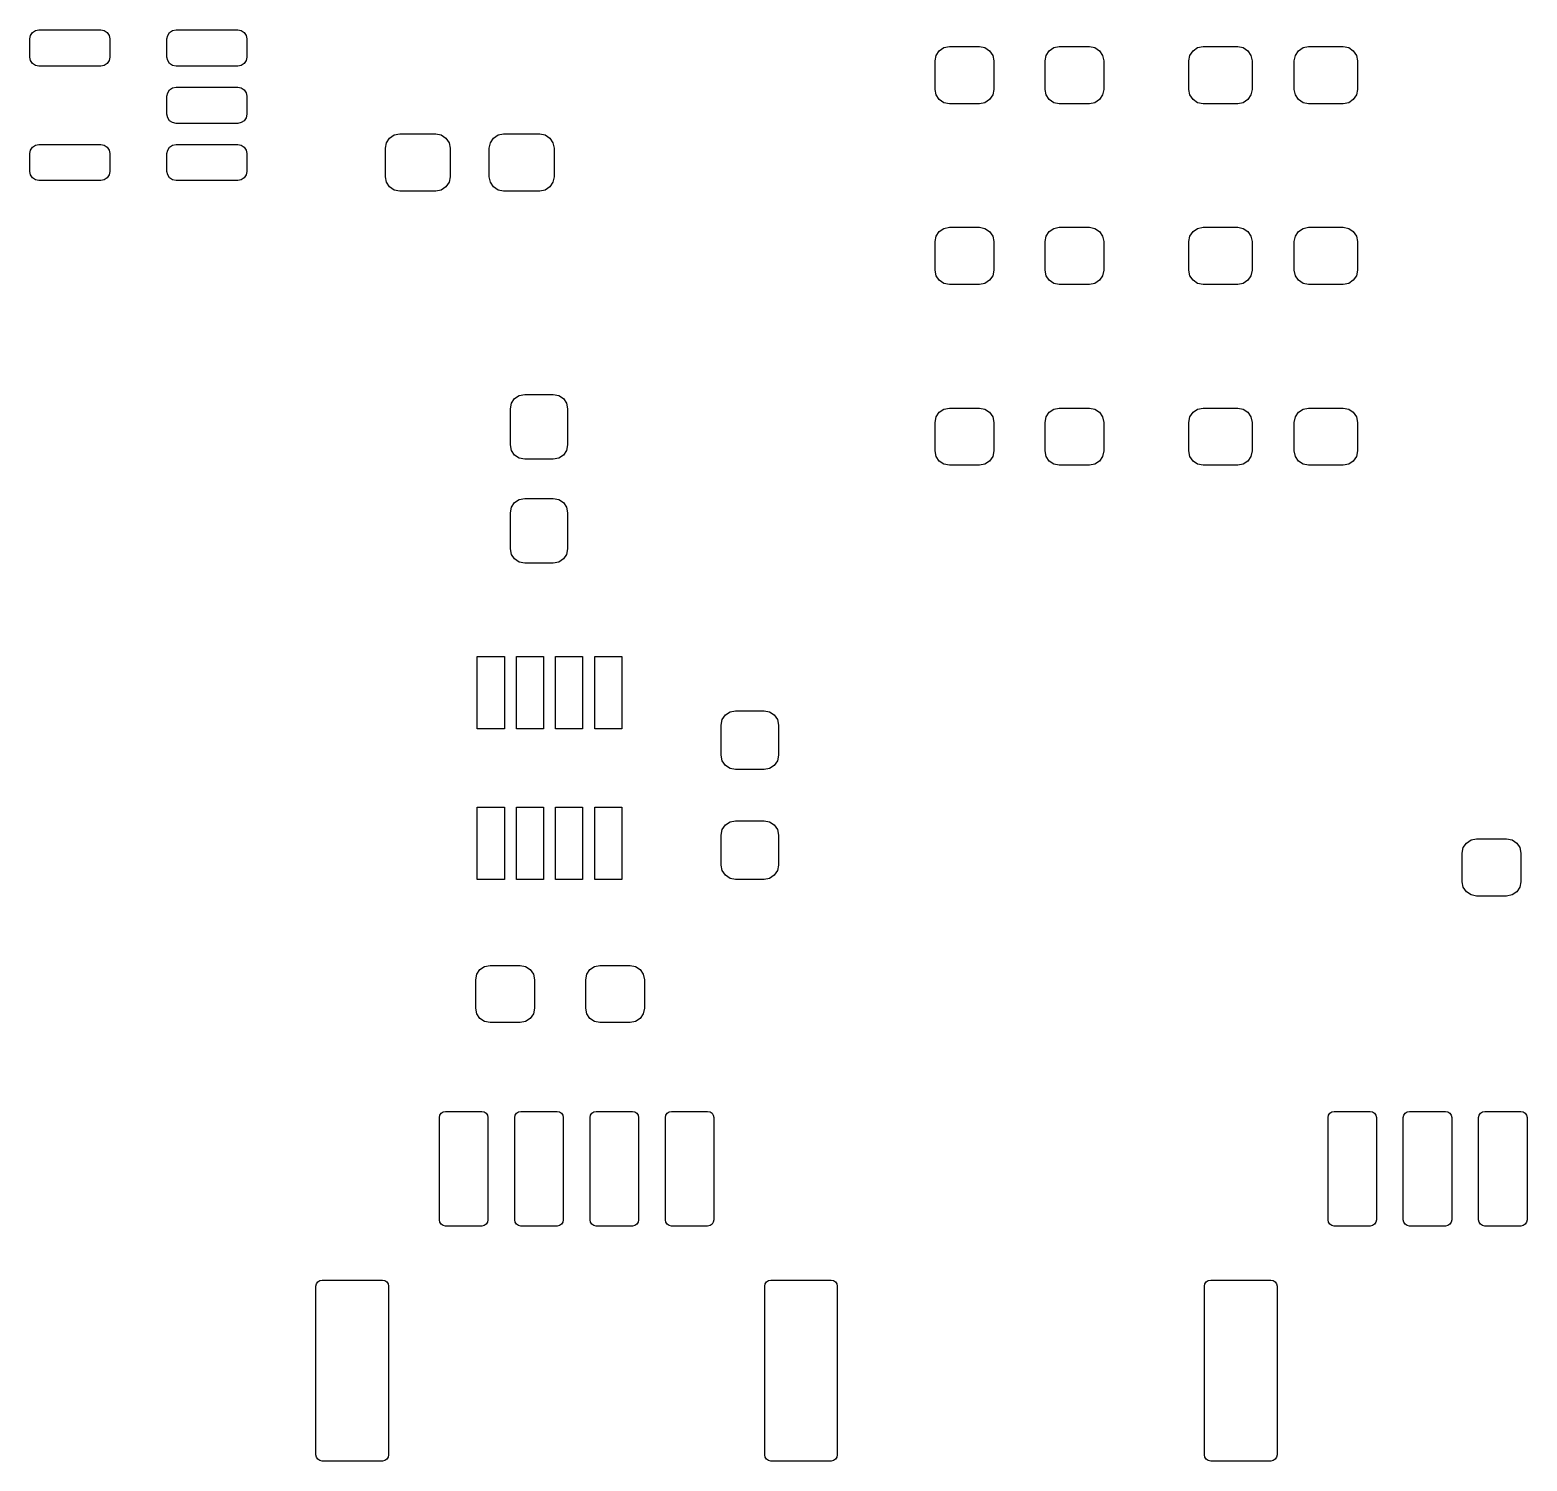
# Model space of a CAD drawing. Extents: x 49.2 to 138.1, y -140.8 to -53.
# Drawn here: x 77.7 to 102.55, y -140.75 to -117 of the extents above; entities that cross this region are included whole.
import ezdxf

# ---------------------------------------------------------------- set-up
doc = ezdxf.new("R2010")
doc.units = 0
doc.layers.add('BLACK', color=7, linetype='CONTINUOUS')

msp = doc.modelspace()

# ---------------------------------------------------------------- linework, layer by layer
at = {"layer": 'BLACK', "linetype": 'CONTINUOUS'}
for p, q in [((77.711418, -117.092597), (77.743934, -117.043934)), ((77.743934, -117.043934), (77.792597, -117.011418)), ((77.792597, -117.011418), (77.85, -117)), ((77.85, -117), (78.875, -117)), ((78.875, -117), (78.932403, -117.011418)), ((78.932403, -117.011418), (78.981066, -117.043934)), ((78.981066, -117.043934), (79.013582, -117.092597)), ((79.986418, -117.092597), (80.018934, -117.043934)), ((80.018934, -117.043934), (80.067597, -117.011418)), ((80.067597, -117.011418), (80.125, -117)), ((80.125, -117), (81.15, -117)), ((81.15, -117), (81.207403, -117.011418)), ((81.207403, -117.011418), (81.256066, -117.043934)), ((81.256066, -117.043934), (81.288582, -117.092597)), ((77.7, -117.15), (77.711418, -117.092597)), ((77.7, -117.45), (77.7, -117.15)), ((79.013582, -117.092597), (79.025, -117.15)), ((79.025, -117.15), (79.025, -117.45)), ((79.975, -117.15), (79.986418, -117.092597)), ((79.975, -117.45), (79.975, -117.15)), ((81.288582, -117.092597), (81.3, -117.15)), ((81.3, -117.15), (81.3, -117.45)), ((92.794562, -117.344562), (92.871613, -117.293079)), ((92.871613, -117.293079), (92.9625, -117.275)), ((92.9625, -117.275), (93.4625, -117.275)), ((93.4625, -117.275), (93.553387, -117.293079)), ((93.553387, -117.293079), (93.630438, -117.344562)), ((94.619562, -117.344562), (94.696613, -117.293079)), ((94.696613, -117.293079), (94.7875, -117.275)), ((94.7875, -117.275), (95.2875, -117.275)), ((95.2875, -117.275), (95.378387, -117.293079)), ((95.378387, -117.293079), (95.455438, -117.344562)), ((97.007062, -117.344562), (97.084113, -117.293079)), ((97.084113, -117.293079), (97.175, -117.275)), ((97.175, -117.275), (97.75, -117.275)), ((97.75, -117.275), (97.840887, -117.293079)), ((97.840887, -117.293079), (97.917938, -117.344562)), ((98.757062, -117.344562), (98.834113, -117.293079)), ((98.834113, -117.293079), (98.925, -117.275)), ((98.925, -117.275), (99.5, -117.275)), ((99.5, -117.275), (99.590887, -117.293079)), ((99.590887, -117.293079), (99.667938, -117.344562)), ((77.711418, -117.507403), (77.7, -117.45)), ((77.743934, -117.556066), (77.711418, -117.507403)), ((79.013582, -117.507403), (78.981066, -117.556066)), ((79.025, -117.45), (79.013582, -117.507403)), ((79.986418, -117.507403), (79.975, -117.45)), ((80.018934, -117.556066), (79.986418, -117.507403)), ((81.288582, -117.507403), (81.256066, -117.556066)), ((81.3, -117.45), (81.288582, -117.507403)), ((92.725, -117.5125), (92.743079, -117.421613)), ((92.725, -117.9875), (92.725, -117.5125)), ((92.743079, -117.421613), (92.794562, -117.344562)), ((93.630438, -117.344562), (93.681921, -117.421613)), ((93.681921, -117.421613), (93.7, -117.5125)), ((93.7, -117.5125), (93.7, -117.9875)), ((94.55, -117.5125), (94.568079, -117.421613)), ((94.55, -117.9875), (94.55, -117.5125)), ((94.568079, -117.421613), (94.619562, -117.344562)), ((95.455438, -117.344562), (95.506921, -117.421613)), ((95.506921, -117.421613), (95.525, -117.5125)), ((95.525, -117.5125), (95.525, -117.9875)), ((96.9375, -117.5125), (96.955579, -117.421613)), ((96.9375, -117.9875), (96.9375, -117.5125)), ((96.955579, -117.421613), (97.007062, -117.344562)), ((97.917938, -117.344562), (97.969421, -117.421613)), ((97.969421, -117.421613), (97.9875, -117.5125)), ((97.9875, -117.5125), (97.9875, -117.9875)), ((98.6875, -117.5125), (98.705579, -117.421613)), ((98.6875, -117.9875), (98.6875, -117.5125)), ((98.705579, -117.421613), (98.757062, -117.344562)), ((99.667938, -117.344562), (99.719421, -117.421613)), ((99.719421, -117.421613), (99.7375, -117.5125)), ((99.7375, -117.5125), (99.7375, -117.9875)), ((77.792597, -117.588582), (77.743934, -117.556066)), ((77.85, -117.6), (77.792597, -117.588582)), ((78.875, -117.6), (77.85, -117.6)), ((78.932403, -117.588582), (78.875, -117.6)), ((78.981066, -117.556066), (78.932403, -117.588582)), ((80.067597, -117.588582), (80.018934, -117.556066)), ((80.125, -117.6), (80.067597, -117.588582)), ((81.15, -117.6), (80.125, -117.6)), ((81.207403, -117.588582), (81.15, -117.6)), ((81.256066, -117.556066), (81.207403, -117.588582)), ((79.975, -118.1), (79.986418, -118.042597)), ((79.986418, -118.042597), (80.018934, -117.993934)), ((80.018934, -117.993934), (80.067597, -117.961418)), ((80.067597, -117.961418), (80.125, -117.95)), ((80.125, -117.95), (81.15, -117.95)), ((81.15, -117.95), (81.207403, -117.961418)), ((81.207403, -117.961418), (81.256066, -117.993934)), ((81.256066, -117.993934), (81.288582, -118.042597)), ((81.288582, -118.042597), (81.3, -118.1)), ((92.743079, -118.078387), (92.725, -117.9875)), ((93.7, -117.9875), (93.681921, -118.078387)), ((94.568079, -118.078387), (94.55, -117.9875)), ((95.525, -117.9875), (95.506921, -118.078387)), ((96.955579, -118.078387), (96.9375, -117.9875)), ((97.9875, -117.9875), (97.969421, -118.078387)), ((98.705579, -118.078387), (98.6875, -117.9875)), ((99.7375, -117.9875), (99.719421, -118.078387)), ((79.975, -118.4), (79.975, -118.1)), ((81.3, -118.1), (81.3, -118.4)), ((92.794562, -118.155438), (92.743079, -118.078387)), ((92.871613, -118.206921), (92.794562, -118.155438)), ((92.9625, -118.225), (92.871613, -118.206921)), ((93.4625, -118.225), (92.9625, -118.225)), ((93.553387, -118.206921), (93.4625, -118.225)), ((93.630438, -118.155438), (93.553387, -118.206921)), ((93.681921, -118.078387), (93.630438, -118.155438)), ((94.619562, -118.155438), (94.568079, -118.078387)), ((94.696613, -118.206921), (94.619562, -118.155438)), ((94.7875, -118.225), (94.696613, -118.206921)), ((95.2875, -118.225), (94.7875, -118.225)), ((95.378387, -118.206921), (95.2875, -118.225)), ((95.455438, -118.155438), (95.378387, -118.206921)), ((95.506921, -118.078387), (95.455438, -118.155438)), ((97.007062, -118.155438), (96.955579, -118.078387)), ((97.084113, -118.206921), (97.007062, -118.155438)), ((97.175, -118.225), (97.084113, -118.206921)), ((97.75, -118.225), (97.175, -118.225)), ((97.840887, -118.206921), (97.75, -118.225)), ((97.917938, -118.155438), (97.840887, -118.206921)), ((97.969421, -118.078387), (97.917938, -118.155438)), ((98.757062, -118.155438), (98.705579, -118.078387)), ((98.834113, -118.206921), (98.757062, -118.155438)), ((98.925, -118.225), (98.834113, -118.206921)), ((99.5, -118.225), (98.925, -118.225)), ((99.590887, -118.206921), (99.5, -118.225)), ((99.667938, -118.155438), (99.590887, -118.206921)), ((99.719421, -118.078387), (99.667938, -118.155438)), ((79.986418, -118.457403), (79.975, -118.4)), ((80.018934, -118.506066), (79.986418, -118.457403)), ((80.067597, -118.538582), (80.018934, -118.506066)), ((80.125, -118.55), (80.067597, -118.538582)), ((81.207403, -118.538582), (81.15, -118.55)), ((81.256066, -118.506066), (81.207403, -118.538582)), ((81.288582, -118.457403), (81.256066, -118.506066)), ((81.3, -118.4), (81.288582, -118.457403)), ((81.15, -118.55), (80.125, -118.55)), ((83.669562, -118.794562), (83.746613, -118.743079)), ((83.746613, -118.743079), (83.8375, -118.725)), ((83.8375, -118.725), (84.4375, -118.725)), ((84.4375, -118.725), (84.528387, -118.743079)), ((84.528387, -118.743079), (84.605438, -118.794562)), ((85.394562, -118.794562), (85.471613, -118.743079)), ((85.471613, -118.743079), (85.5625, -118.725)), ((85.5625, -118.725), (86.1625, -118.725)), ((86.1625, -118.725), (86.253387, -118.743079)), ((86.253387, -118.743079), (86.330438, -118.794562)), ((77.7, -119.05), (77.711418, -118.992597)), ((77.711418, -118.992597), (77.743934, -118.943934)), ((77.743934, -118.943934), (77.792597, -118.911418)), ((77.792597, -118.911418), (77.85, -118.9)), ((77.85, -118.9), (78.875, -118.9)), ((78.875, -118.9), (78.932403, -118.911418)), ((78.932403, -118.911418), (78.981066, -118.943934)), ((78.981066, -118.943934), (79.013582, -118.992597)), ((79.013582, -118.992597), (79.025, -119.05)), ((79.975, -119.05), (79.986418, -118.992597)), ((79.986418, -118.992597), (80.018934, -118.943934)), ((80.018934, -118.943934), (80.067597, -118.911418)), ((80.067597, -118.911418), (80.125, -118.9)), ((80.125, -118.9), (81.15, -118.9)), ((81.15, -118.9), (81.207403, -118.911418)), ((81.207403, -118.911418), (81.256066, -118.943934)), ((81.256066, -118.943934), (81.288582, -118.992597)), ((81.288582, -118.992597), (81.3, -119.05)), ((83.6, -118.9625), (83.618079, -118.871613)), ((83.6, -119.4375), (83.6, -118.9625)), ((83.618079, -118.871613), (83.669562, -118.794562)), ((84.605438, -118.794562), (84.656921, -118.871613)), ((84.656921, -118.871613), (84.675, -118.9625)), ((84.675, -118.9625), (84.675, -119.4375)), ((85.325, -118.9625), (85.343079, -118.871613)), ((85.325, -119.4375), (85.325, -118.9625)), ((85.343079, -118.871613), (85.394562, -118.794562)), ((86.330438, -118.794562), (86.381921, -118.871613)), ((86.381921, -118.871613), (86.4, -118.9625)), ((86.4, -118.9625), (86.4, -119.4375)), ((77.7, -119.35), (77.7, -119.05)), ((79.025, -119.05), (79.025, -119.35)), ((79.975, -119.35), (79.975, -119.05)), ((81.3, -119.05), (81.3, -119.35)), ((77.711418, -119.407403), (77.7, -119.35)), ((77.743934, -119.456066), (77.711418, -119.407403)), ((77.792597, -119.488582), (77.743934, -119.456066)), ((77.85, -119.5), (77.792597, -119.488582)), ((78.875, -119.5), (77.85, -119.5)), ((78.932403, -119.488582), (78.875, -119.5)), ((78.981066, -119.456066), (78.932403, -119.488582)), ((79.013582, -119.407403), (78.981066, -119.456066)), ((79.025, -119.35), (79.013582, -119.407403)), ((79.986418, -119.407403), (79.975, -119.35)), ((80.018934, -119.456066), (79.986418, -119.407403)), ((80.067597, -119.488582), (80.018934, -119.456066)), ((80.125, -119.5), (80.067597, -119.488582)), ((81.15, -119.5), (80.125, -119.5)), ((81.207403, -119.488582), (81.15, -119.5)), ((81.256066, -119.456066), (81.207403, -119.488582)), ((81.288582, -119.407403), (81.256066, -119.456066)), ((81.3, -119.35), (81.288582, -119.407403)), ((83.618079, -119.528387), (83.6, -119.4375)), ((83.669562, -119.605438), (83.618079, -119.528387)), ((84.656921, -119.528387), (84.605438, -119.605438)), ((84.675, -119.4375), (84.656921, -119.528387)), ((85.343079, -119.528387), (85.325, -119.4375)), ((85.394562, -119.605438), (85.343079, -119.528387)), ((86.381921, -119.528387), (86.330438, -119.605438)), ((86.4, -119.4375), (86.381921, -119.528387)), ((83.746613, -119.656921), (83.669562, -119.605438)), ((83.8375, -119.675), (83.746613, -119.656921)), ((84.4375, -119.675), (83.8375, -119.675)), ((84.528387, -119.656921), (84.4375, -119.675)), ((84.605438, -119.605438), (84.528387, -119.656921)), ((85.471613, -119.656921), (85.394562, -119.605438)), ((85.5625, -119.675), (85.471613, -119.656921)), ((86.1625, -119.675), (85.5625, -119.675)), ((86.253387, -119.656921), (86.1625, -119.675)), ((86.330438, -119.605438), (86.253387, -119.656921)), ((92.871613, -120.293079), (92.9625, -120.275)), ((92.9625, -120.275), (93.4625, -120.275)), ((93.4625, -120.275), (93.553387, -120.293079)), ((94.696613, -120.293079), (94.7875, -120.275)), ((94.7875, -120.275), (95.2875, -120.275)), ((95.2875, -120.275), (95.378387, -120.293079)), ((97.084113, -120.293079), (97.175, -120.275)), ((97.175, -120.275), (97.75, -120.275)), ((97.75, -120.275), (97.840887, -120.293079)), ((98.834113, -120.293079), (98.925, -120.275)), ((98.925, -120.275), (99.5, -120.275)), ((99.5, -120.275), (99.590887, -120.293079)), ((92.725, -120.5125), (92.743079, -120.421613)), ((92.725, -120.9875), (92.725, -120.5125)), ((92.743079, -120.421613), (92.794562, -120.344562)), ((92.794562, -120.344562), (92.871613, -120.293079)), ((93.553387, -120.293079), (93.630438, -120.344562)), ((93.630438, -120.344562), (93.681921, -120.421613)), ((93.681921, -120.421613), (93.7, -120.5125)), ((93.7, -120.5125), (93.7, -120.9875)), ((94.55, -120.5125), (94.568079, -120.421613)), ((94.55, -120.9875), (94.55, -120.5125)), ((94.568079, -120.421613), (94.619562, -120.344562)), ((94.619562, -120.344562), (94.696613, -120.293079)), ((95.378387, -120.293079), (95.455438, -120.344562)), ((95.455438, -120.344562), (95.506921, -120.421613)), ((95.506921, -120.421613), (95.525, -120.5125)), ((95.525, -120.5125), (95.525, -120.9875)), ((96.9375, -120.5125), (96.955579, -120.421613)), ((96.9375, -120.9875), (96.9375, -120.5125)), ((96.955579, -120.421613), (97.007062, -120.344562)), ((97.007062, -120.344562), (97.084113, -120.293079)), ((97.840887, -120.293079), (97.917938, -120.344562)), ((97.917938, -120.344562), (97.969421, -120.421613)), ((97.969421, -120.421613), (97.9875, -120.5125)), ((97.9875, -120.5125), (97.9875, -120.9875)), ((98.6875, -120.5125), (98.705579, -120.421613)), ((98.6875, -120.9875), (98.6875, -120.5125)), ((98.705579, -120.421613), (98.757062, -120.344562)), ((98.757062, -120.344562), (98.834113, -120.293079)), ((99.590887, -120.293079), (99.667938, -120.344562)), ((99.667938, -120.344562), (99.719421, -120.421613)), ((99.719421, -120.421613), (99.7375, -120.5125)), ((99.7375, -120.5125), (99.7375, -120.9875)), ((92.743079, -121.078387), (92.725, -120.9875)), ((93.7, -120.9875), (93.681921, -121.078387)), ((94.568079, -121.078387), (94.55, -120.9875)), ((95.525, -120.9875), (95.506921, -121.078387)), ((96.955579, -121.078387), (96.9375, -120.9875)), ((97.9875, -120.9875), (97.969421, -121.078387)), ((98.705579, -121.078387), (98.6875, -120.9875)), ((99.7375, -120.9875), (99.719421, -121.078387)), ((92.794562, -121.155438), (92.743079, -121.078387)), ((92.871613, -121.206921), (92.794562, -121.155438)), ((92.9625, -121.225), (92.871613, -121.206921)), ((93.4625, -121.225), (92.9625, -121.225)), ((93.553387, -121.206921), (93.4625, -121.225)), ((93.630438, -121.155438), (93.553387, -121.206921)), ((93.681921, -121.078387), (93.630438, -121.155438)), ((94.619562, -121.155438), (94.568079, -121.078387)), ((94.696613, -121.206921), (94.619562, -121.155438)), ((94.7875, -121.225), (94.696613, -121.206921)), ((95.2875, -121.225), (94.7875, -121.225)), ((95.378387, -121.206921), (95.2875, -121.225)), ((95.455438, -121.155438), (95.378387, -121.206921)), ((95.506921, -121.078387), (95.455438, -121.155438)), ((97.007062, -121.155438), (96.955579, -121.078387)), ((97.084113, -121.206921), (97.007062, -121.155438)), ((97.175, -121.225), (97.084113, -121.206921)), ((97.75, -121.225), (97.175, -121.225)), ((97.840887, -121.206921), (97.75, -121.225)), ((97.917938, -121.155438), (97.840887, -121.206921)), ((97.969421, -121.078387), (97.917938, -121.155438)), ((98.757062, -121.155438), (98.705579, -121.078387)), ((98.834113, -121.206921), (98.757062, -121.155438)), ((98.925, -121.225), (98.834113, -121.206921)), ((99.5, -121.225), (98.925, -121.225)), ((99.590887, -121.206921), (99.5, -121.225)), ((99.667938, -121.155438), (99.590887, -121.206921)), ((99.719421, -121.078387), (99.667938, -121.155438)), ((85.675, -123.2875), (85.693079, -123.196613)), ((85.693079, -123.196613), (85.744562, -123.119562)), ((85.744562, -123.119562), (85.821613, -123.068079)), ((85.821613, -123.068079), (85.9125, -123.05)), ((85.9125, -123.05), (86.3875, -123.05)), ((86.3875, -123.05), (86.478387, -123.068079)), ((86.478387, -123.068079), (86.555438, -123.119562)), ((86.555438, -123.119562), (86.606921, -123.196613)), ((86.606921, -123.196613), (86.625, -123.2875)), ((85.675, -123.8875), (85.675, -123.2875)), ((86.625, -123.2875), (86.625, -123.8875)), ((92.725, -123.5125), (92.743079, -123.421613)), ((92.725, -123.9875), (92.725, -123.5125)), ((92.743079, -123.421613), (92.794562, -123.344562)), ((92.794562, -123.344562), (92.871613, -123.293079)), ((92.871613, -123.293079), (92.9625, -123.275)), ((92.9625, -123.275), (93.4625, -123.275)), ((93.4625, -123.275), (93.553387, -123.293079)), ((93.553387, -123.293079), (93.630438, -123.344562)), ((93.630438, -123.344562), (93.681921, -123.421613)), ((93.681921, -123.421613), (93.7, -123.5125)), ((93.7, -123.5125), (93.7, -123.9875)), ((94.55, -123.5125), (94.568079, -123.421613)), ((94.55, -123.9875), (94.55, -123.5125)), ((94.568079, -123.421613), (94.619562, -123.344562)), ((94.619562, -123.344562), (94.696613, -123.293079)), ((94.696613, -123.293079), (94.7875, -123.275)), ((94.7875, -123.275), (95.2875, -123.275)), ((95.2875, -123.275), (95.378387, -123.293079)), ((95.378387, -123.293079), (95.455438, -123.344562)), ((95.455438, -123.344562), (95.506921, -123.421613)), ((95.506921, -123.421613), (95.525, -123.5125)), ((95.525, -123.5125), (95.525, -123.9875)), ((96.9375, -123.5125), (96.955579, -123.421613)), ((96.9375, -123.9875), (96.9375, -123.5125)), ((96.955579, -123.421613), (97.007062, -123.344562)), ((97.007062, -123.344562), (97.084113, -123.293079)), ((97.084113, -123.293079), (97.175, -123.275)), ((97.175, -123.275), (97.75, -123.275)), ((97.75, -123.275), (97.840887, -123.293079)), ((97.840887, -123.293079), (97.917938, -123.344562)), ((97.917938, -123.344562), (97.969421, -123.421613)), ((97.969421, -123.421613), (97.9875, -123.5125)), ((97.9875, -123.5125), (97.9875, -123.9875)), ((98.6875, -123.5125), (98.705579, -123.421613)), ((98.6875, -123.9875), (98.6875, -123.5125)), ((98.705579, -123.421613), (98.757062, -123.344562)), ((98.757062, -123.344562), (98.834113, -123.293079)), ((98.834113, -123.293079), (98.925, -123.275)), ((98.925, -123.275), (99.5, -123.275)), ((99.5, -123.275), (99.590887, -123.293079)), ((99.590887, -123.293079), (99.667938, -123.344562)), ((99.667938, -123.344562), (99.719421, -123.421613)), ((99.719421, -123.421613), (99.7375, -123.5125)), ((99.7375, -123.5125), (99.7375, -123.9875)), ((85.693079, -123.978387), (85.675, -123.8875)), ((85.744562, -124.055438), (85.693079, -123.978387)), ((86.606921, -123.978387), (86.555438, -124.055438)), ((86.625, -123.8875), (86.606921, -123.978387)), ((92.743079, -124.078387), (92.725, -123.9875)), ((93.7, -123.9875), (93.681921, -124.078387)), ((94.568079, -124.078387), (94.55, -123.9875)), ((95.525, -123.9875), (95.506921, -124.078387)), ((96.955579, -124.078387), (96.9375, -123.9875)), ((97.9875, -123.9875), (97.969421, -124.078387)), ((98.705579, -124.078387), (98.6875, -123.9875)), ((99.7375, -123.9875), (99.719421, -124.078387)), ((85.821613, -124.106921), (85.744562, -124.055438)), ((85.9125, -124.125), (85.821613, -124.106921)), ((86.3875, -124.125), (85.9125, -124.125)), ((86.478387, -124.106921), (86.3875, -124.125)), ((86.555438, -124.055438), (86.478387, -124.106921)), ((92.794562, -124.155438), (92.743079, -124.078387)), ((92.871613, -124.206921), (92.794562, -124.155438)), ((92.9625, -124.225), (92.871613, -124.206921)), ((93.4625, -124.225), (92.9625, -124.225)), ((93.553387, -124.206921), (93.4625, -124.225)), ((93.630438, -124.155438), (93.553387, -124.206921)), ((93.681921, -124.078387), (93.630438, -124.155438)), ((94.619562, -124.155438), (94.568079, -124.078387)), ((94.696613, -124.206921), (94.619562, -124.155438)), ((94.7875, -124.225), (94.696613, -124.206921)), ((95.2875, -124.225), (94.7875, -124.225)), ((95.378387, -124.206921), (95.2875, -124.225)), ((95.455438, -124.155438), (95.378387, -124.206921)), ((95.506921, -124.078387), (95.455438, -124.155438)), ((97.007062, -124.155438), (96.955579, -124.078387)), ((97.084113, -124.206921), (97.007062, -124.155438)), ((97.175, -124.225), (97.084113, -124.206921)), ((97.75, -124.225), (97.175, -124.225)), ((97.840887, -124.206921), (97.75, -124.225)), ((97.917938, -124.155438), (97.840887, -124.206921)), ((97.969421, -124.078387), (97.917938, -124.155438)), ((98.757062, -124.155438), (98.705579, -124.078387)), ((98.834113, -124.206921), (98.757062, -124.155438)), ((98.925, -124.225), (98.834113, -124.206921)), ((99.5, -124.225), (98.925, -124.225)), ((99.590887, -124.206921), (99.5, -124.225)), ((99.667938, -124.155438), (99.590887, -124.206921)), ((99.719421, -124.078387), (99.667938, -124.155438)), ((85.675, -125.0125), (85.693079, -124.921613)), ((85.693079, -124.921613), (85.744562, -124.844562)), ((85.744562, -124.844562), (85.821613, -124.793079)), ((85.821613, -124.793079), (85.9125, -124.775)), ((85.9125, -124.775), (86.3875, -124.775)), ((86.3875, -124.775), (86.478387, -124.793079)), ((86.478387, -124.793079), (86.555438, -124.844562)), ((86.555438, -124.844562), (86.606921, -124.921613)), ((86.606921, -124.921613), (86.625, -125.0125)), ((85.675, -125.6125), (85.675, -125.0125)), ((86.625, -125.0125), (86.625, -125.6125)), ((85.693079, -125.703387), (85.675, -125.6125)), ((85.744562, -125.780438), (85.693079, -125.703387)), ((86.606921, -125.703387), (86.555438, -125.780438)), ((86.625, -125.6125), (86.606921, -125.703387)), ((85.821613, -125.831921), (85.744562, -125.780438)), ((85.9125, -125.85), (85.821613, -125.831921)), ((86.3875, -125.85), (85.9125, -125.85)), ((86.478387, -125.831921), (86.3875, -125.85)), ((86.555438, -125.780438), (86.478387, -125.831921)), ((85.125, -128.6), (85.125, -127.4)), ((85.125, -127.4), (85.575, -127.4)), ((85.575, -127.4), (85.575, -128.6)), ((85.775, -128.6), (85.775, -127.4)), ((85.775, -127.4), (86.225, -127.4)), ((86.225, -127.4), (86.225, -128.6)), ((86.425, -128.6), (86.425, -127.4)), ((86.425, -127.4), (86.875, -127.4)), ((86.875, -127.4), (86.875, -128.6)), ((87.075, -128.6), (87.075, -127.4)), ((87.075, -127.4), (87.525, -127.4)), ((87.525, -127.4), (87.525, -128.6)), ((89.175, -128.5375), (89.193079, -128.446613)), ((89.193079, -128.446613), (89.244562, -128.369562)), ((89.244562, -128.369562), (89.321613, -128.318079)), ((89.321613, -128.318079), (89.4125, -128.3)), ((89.4125, -128.3), (89.8875, -128.3)), ((89.8875, -128.3), (89.978387, -128.318079)), ((89.978387, -128.318079), (90.055438, -128.369562)), ((90.055438, -128.369562), (90.106921, -128.446613)), ((90.106921, -128.446613), (90.125, -128.5375)), ((85.575, -128.6), (85.125, -128.6)), ((86.225, -128.6), (85.775, -128.6)), ((86.875, -128.6), (86.425, -128.6)), ((87.525, -128.6), (87.075, -128.6)), ((89.175, -129.0375), (89.175, -128.5375)), ((90.125, -128.5375), (90.125, -129.0375)), ((89.193079, -129.128387), (89.175, -129.0375)), ((89.244562, -129.205438), (89.193079, -129.128387)), ((89.321613, -129.256921), (89.244562, -129.205438)), ((90.055438, -129.205438), (89.978387, -129.256921)), ((90.106921, -129.128387), (90.055438, -129.205438)), ((90.125, -129.0375), (90.106921, -129.128387)), ((89.4125, -129.275), (89.321613, -129.256921)), ((89.8875, -129.275), (89.4125, -129.275)), ((89.978387, -129.256921), (89.8875, -129.275)), ((85.125, -131.1), (85.125, -129.9)), ((85.125, -129.9), (85.575, -129.9)), ((85.575, -129.9), (85.575, -131.1)), ((85.775, -131.1), (85.775, -129.9)), ((85.775, -129.9), (86.225, -129.9)), ((86.225, -129.9), (86.225, -131.1)), ((86.425, -131.1), (86.425, -129.9)), ((86.425, -129.9), (86.875, -129.9)), ((86.875, -129.9), (86.875, -131.1)), ((87.075, -131.1), (87.075, -129.9)), ((87.075, -129.9), (87.525, -129.9)), ((87.525, -129.9), (87.525, -131.1)), ((89.193079, -130.271613), (89.244562, -130.194562)), ((89.244562, -130.194562), (89.321613, -130.143079)), ((89.321613, -130.143079), (89.4125, -130.125)), ((89.4125, -130.125), (89.8875, -130.125)), ((89.8875, -130.125), (89.978387, -130.143079)), ((89.978387, -130.143079), (90.055438, -130.194562)), ((90.055438, -130.194562), (90.106921, -130.271613)), ((89.175, -130.3625), (89.193079, -130.271613)), ((89.175, -130.8625), (89.175, -130.3625)), ((90.106921, -130.271613), (90.125, -130.3625)), ((90.125, -130.3625), (90.125, -130.8625)), ((101.544562, -130.494562), (101.621613, -130.443079)), ((101.621613, -130.443079), (101.7125, -130.425)), ((101.7125, -130.425), (102.2125, -130.425)), ((102.2125, -130.425), (102.303387, -130.443079)), ((102.303387, -130.443079), (102.380438, -130.494562)), ((101.475, -130.6625), (101.493079, -130.571613)), ((101.475, -131.1375), (101.475, -130.6625)), ((101.493079, -130.571613), (101.544562, -130.494562)), ((102.380438, -130.494562), (102.431921, -130.571613)), ((102.431921, -130.571613), (102.45, -130.6625)), ((102.45, -130.6625), (102.45, -131.1375)), ((89.193079, -130.953387), (89.175, -130.8625)), ((89.244562, -131.030438), (89.193079, -130.953387)), ((90.106921, -130.953387), (90.055438, -131.030438)), ((90.125, -130.8625), (90.106921, -130.953387)), ((85.575, -131.1), (85.125, -131.1)), ((86.225, -131.1), (85.775, -131.1)), ((86.875, -131.1), (86.425, -131.1)), ((87.525, -131.1), (87.075, -131.1)), ((89.321613, -131.081921), (89.244562, -131.030438)), ((89.4125, -131.1), (89.321613, -131.081921)), ((89.8875, -131.1), (89.4125, -131.1)), ((89.978387, -131.081921), (89.8875, -131.1)), ((90.055438, -131.030438), (89.978387, -131.081921)), ((101.493079, -131.228387), (101.475, -131.1375)), ((102.45, -131.1375), (102.431921, -131.228387)), ((101.544562, -131.305438), (101.493079, -131.228387)), ((101.621613, -131.356921), (101.544562, -131.305438)), ((101.7125, -131.375), (101.621613, -131.356921)), ((102.2125, -131.375), (101.7125, -131.375)), ((102.303387, -131.356921), (102.2125, -131.375)), ((102.380438, -131.305438), (102.303387, -131.356921)), ((102.431921, -131.228387), (102.380438, -131.305438)), ((85.1, -132.7625), (85.118079, -132.671613)), ((85.118079, -132.671613), (85.169562, -132.594562)), ((85.169562, -132.594562), (85.246613, -132.543079)), ((85.246613, -132.543079), (85.3375, -132.525)), ((85.3375, -132.525), (85.8375, -132.525)), ((85.8375, -132.525), (85.928387, -132.543079)), ((85.928387, -132.543079), (86.005438, -132.594562)), ((86.005438, -132.594562), (86.056921, -132.671613)), ((86.056921, -132.671613), (86.075, -132.7625)), ((86.925, -132.7625), (86.943079, -132.671613)), ((86.943079, -132.671613), (86.994562, -132.594562)), ((86.994562, -132.594562), (87.071613, -132.543079)), ((87.071613, -132.543079), (87.1625, -132.525)), ((87.1625, -132.525), (87.6625, -132.525)), ((87.6625, -132.525), (87.753387, -132.543079)), ((87.753387, -132.543079), (87.830438, -132.594562)), ((87.830438, -132.594562), (87.881921, -132.671613)), ((87.881921, -132.671613), (87.9, -132.7625)), ((85.1, -133.2375), (85.1, -132.7625)), ((86.075, -132.7625), (86.075, -133.2375)), ((86.925, -133.2375), (86.925, -132.7625)), ((87.9, -132.7625), (87.9, -133.2375)), ((85.118079, -133.328387), (85.1, -133.2375)), ((85.169562, -133.405438), (85.118079, -133.328387)), ((85.246613, -133.456921), (85.169562, -133.405438)), ((86.005438, -133.405438), (85.928387, -133.456921)), ((86.056921, -133.328387), (86.005438, -133.405438)), ((86.075, -133.2375), (86.056921, -133.328387)), ((86.943079, -133.328387), (86.925, -133.2375)), ((86.994562, -133.405438), (86.943079, -133.328387)), ((87.071613, -133.456921), (86.994562, -133.405438)), ((87.830438, -133.405438), (87.753387, -133.456921)), ((87.881921, -133.328387), (87.830438, -133.405438)), ((87.9, -133.2375), (87.881921, -133.328387)), ((85.3375, -133.475), (85.246613, -133.456921)), ((85.8375, -133.475), (85.3375, -133.475)), ((85.928387, -133.456921), (85.8375, -133.475)), ((87.1625, -133.475), (87.071613, -133.456921)), ((87.6625, -133.475), (87.1625, -133.475)), ((87.753387, -133.456921), (87.6625, -133.475)), ((84.498, -135.05), (84.505764, -135.010966)), ((84.498, -136.75), (84.498, -135.05)), ((84.505764, -135.010966), (84.527875, -134.977875)), ((84.527875, -134.977875), (84.560966, -134.955764)), ((84.560966, -134.955764), (84.6, -134.948)), ((84.6, -134.948), (85.2, -134.948)), ((85.2, -134.948), (85.239034, -134.955764)), ((85.239034, -134.955764), (85.272125, -134.977875)), ((85.272125, -134.977875), (85.294236, -135.010966)), ((85.294236, -135.010966), (85.302, -135.05)), ((85.302, -135.05), (85.302, -136.75)), ((85.748, -135.05), (85.755764, -135.010966)), ((85.748, -136.75), (85.748, -135.05)), ((85.755764, -135.010966), (85.777875, -134.977875)), ((85.777875, -134.977875), (85.810966, -134.955764)), ((85.810966, -134.955764), (85.85, -134.948)), ((85.85, -134.948), (86.45, -134.948)), ((86.45, -134.948), (86.489034, -134.955764)), ((86.489034, -134.955764), (86.522125, -134.977875)), ((86.522125, -134.977875), (86.544236, -135.010966)), ((86.544236, -135.010966), (86.552, -135.05)), ((86.552, -135.05), (86.552, -136.75)), ((86.998, -135.05), (87.005764, -135.010966)), ((86.998, -136.75), (86.998, -135.05)), ((87.005764, -135.010966), (87.027875, -134.977875)), ((87.027875, -134.977875), (87.060966, -134.955764)), ((87.060966, -134.955764), (87.1, -134.948)), ((87.1, -134.948), (87.7, -134.948)), ((87.7, -134.948), (87.739034, -134.955764)), ((87.739034, -134.955764), (87.772125, -134.977875)), ((87.772125, -134.977875), (87.794236, -135.010966)), ((87.794236, -135.010966), (87.802, -135.05)), ((87.802, -135.05), (87.802, -136.75)), ((88.248, -135.05), (88.255764, -135.010966)), ((88.248, -136.75), (88.248, -135.05)), ((88.255764, -135.010966), (88.277875, -134.977875)), ((88.277875, -134.977875), (88.310966, -134.955764)), ((88.310966, -134.955764), (88.35, -134.948)), ((88.35, -134.948), (88.95, -134.948)), ((88.95, -134.948), (88.989034, -134.955764)), ((88.989034, -134.955764), (89.022125, -134.977875)), ((89.022125, -134.977875), (89.044236, -135.010966)), ((89.044236, -135.010966), (89.052, -135.05)), ((89.052, -135.05), (89.052, -136.75)), ((99.248, -135.05), (99.255764, -135.010966)), ((99.248, -136.75), (99.248, -135.05)), ((99.255764, -135.010966), (99.277875, -134.977875)), ((99.277875, -134.977875), (99.310966, -134.955764)), ((99.310966, -134.955764), (99.35, -134.948)), ((99.35, -134.948), (99.95, -134.948)), ((99.95, -134.948), (99.989034, -134.955764)), ((99.989034, -134.955764), (100.022125, -134.977875)), ((100.022125, -134.977875), (100.044236, -135.010966)), ((100.044236, -135.010966), (100.052, -135.05)), ((100.052, -135.05), (100.052, -136.75)), ((100.498, -135.05), (100.505764, -135.010966)), ((100.498, -136.75), (100.498, -135.05)), ((100.505764, -135.010966), (100.527875, -134.977875)), ((100.527875, -134.977875), (100.560966, -134.955764)), ((100.560966, -134.955764), (100.6, -134.948)), ((100.6, -134.948), (101.2, -134.948)), ((101.2, -134.948), (101.239034, -134.955764)), ((101.239034, -134.955764), (101.272125, -134.977875)), ((101.272125, -134.977875), (101.294236, -135.010966)), ((101.294236, -135.010966), (101.302, -135.05)), ((101.302, -135.05), (101.302, -136.75)), ((101.748, -135.05), (101.755764, -135.010966)), ((101.748, -136.75), (101.748, -135.05)), ((101.755764, -135.010966), (101.777875, -134.977875)), ((101.777875, -134.977875), (101.810966, -134.955764)), ((101.810966, -134.955764), (101.85, -134.948)), ((101.85, -134.948), (102.45, -134.948)), ((102.45, -134.948), (102.489034, -134.955764)), ((102.489034, -134.955764), (102.522125, -134.977875)), ((102.522125, -134.977875), (102.544236, -135.010966)), ((102.544236, -135.010966), (102.552, -135.05)), ((102.552, -135.05), (102.552, -136.75)), ((84.505764, -136.789034), (84.498, -136.75)), ((84.527875, -136.822125), (84.505764, -136.789034)), ((84.560966, -136.844236), (84.527875, -136.822125)), ((84.6, -136.852), (84.560966, -136.844236)), ((85.2, -136.852), (84.6, -136.852)), ((85.239034, -136.844236), (85.2, -136.852)), ((85.272125, -136.822125), (85.239034, -136.844236)), ((85.294236, -136.789034), (85.272125, -136.822125)), ((85.302, -136.75), (85.294236, -136.789034)), ((85.755764, -136.789034), (85.748, -136.75)), ((85.777875, -136.822125), (85.755764, -136.789034)), ((85.810966, -136.844236), (85.777875, -136.822125)), ((85.85, -136.852), (85.810966, -136.844236)), ((86.45, -136.852), (85.85, -136.852)), ((86.489034, -136.844236), (86.45, -136.852)), ((86.522125, -136.822125), (86.489034, -136.844236)), ((86.544236, -136.789034), (86.522125, -136.822125)), ((86.552, -136.75), (86.544236, -136.789034)), ((87.005764, -136.789034), (86.998, -136.75)), ((87.027875, -136.822125), (87.005764, -136.789034)), ((87.060966, -136.844236), (87.027875, -136.822125)), ((87.1, -136.852), (87.060966, -136.844236)), ((87.7, -136.852), (87.1, -136.852)), ((87.739034, -136.844236), (87.7, -136.852)), ((87.772125, -136.822125), (87.739034, -136.844236)), ((87.794236, -136.789034), (87.772125, -136.822125)), ((87.802, -136.75), (87.794236, -136.789034)), ((88.255764, -136.789034), (88.248, -136.75)), ((88.277875, -136.822125), (88.255764, -136.789034)), ((88.310966, -136.844236), (88.277875, -136.822125)), ((88.35, -136.852), (88.310966, -136.844236)), ((88.95, -136.852), (88.35, -136.852)), ((88.989034, -136.844236), (88.95, -136.852)), ((89.022125, -136.822125), (88.989034, -136.844236)), ((89.044236, -136.789034), (89.022125, -136.822125)), ((89.052, -136.75), (89.044236, -136.789034)), ((99.255764, -136.789034), (99.248, -136.75)), ((99.277875, -136.822125), (99.255764, -136.789034)), ((99.310966, -136.844236), (99.277875, -136.822125)), ((99.35, -136.852), (99.310966, -136.844236)), ((99.95, -136.852), (99.35, -136.852)), ((99.989034, -136.844236), (99.95, -136.852)), ((100.022125, -136.822125), (99.989034, -136.844236)), ((100.044236, -136.789034), (100.022125, -136.822125)), ((100.052, -136.75), (100.044236, -136.789034)), ((100.505764, -136.789034), (100.498, -136.75)), ((100.527875, -136.822125), (100.505764, -136.789034)), ((100.560966, -136.844236), (100.527875, -136.822125)), ((100.6, -136.852), (100.560966, -136.844236)), ((101.2, -136.852), (100.6, -136.852)), ((101.239034, -136.844236), (101.2, -136.852)), ((101.272125, -136.822125), (101.239034, -136.844236)), ((101.294236, -136.789034), (101.272125, -136.822125)), ((101.302, -136.75), (101.294236, -136.789034)), ((101.755764, -136.789034), (101.748, -136.75)), ((101.777875, -136.822125), (101.755764, -136.789034)), ((101.810966, -136.844236), (101.777875, -136.822125)), ((101.85, -136.852), (101.810966, -136.844236)), ((102.45, -136.852), (101.85, -136.852)), ((102.489034, -136.844236), (102.45, -136.852)), ((102.522125, -136.822125), (102.489034, -136.844236)), ((102.544236, -136.789034), (102.522125, -136.822125)), ((102.552, -136.75), (102.544236, -136.789034)), ((82.448, -137.85), (82.455764, -137.810966)), ((82.448, -140.65), (82.448, -137.85)), ((82.455764, -137.810966), (82.477875, -137.777875)), ((82.477875, -137.777875), (82.510966, -137.755764)), ((82.510966, -137.755764), (82.55, -137.748)), ((82.55, -137.748), (83.55, -137.748)), ((83.55, -137.748), (83.589034, -137.755764)), ((83.589034, -137.755764), (83.622125, -137.777875)), ((83.622125, -137.777875), (83.644236, -137.810966)), ((83.644236, -137.810966), (83.652, -137.85)), ((83.652, -137.85), (83.652, -140.65)), ((89.898, -137.85), (89.905764, -137.810966)), ((89.898, -140.65), (89.898, -137.85)), ((89.905764, -137.810966), (89.927875, -137.777875)), ((89.927875, -137.777875), (89.960966, -137.755764)), ((89.960966, -137.755764), (90, -137.748)), ((90, -137.748), (91, -137.748)), ((91, -137.748), (91.039034, -137.755764)), ((91.039034, -137.755764), (91.072125, -137.777875)), ((91.072125, -137.777875), (91.094236, -137.810966)), ((91.094236, -137.810966), (91.102, -137.85)), ((91.102, -137.85), (91.102, -140.65)), ((97.198, -137.85), (97.205764, -137.810966)), ((97.198, -140.65), (97.198, -137.85)), ((97.205764, -137.810966), (97.227875, -137.777875)), ((97.227875, -137.777875), (97.260966, -137.755764)), ((97.260966, -137.755764), (97.3, -137.748)), ((97.3, -137.748), (98.3, -137.748)), ((98.3, -137.748), (98.339034, -137.755764)), ((98.339034, -137.755764), (98.372125, -137.777875)), ((98.372125, -137.777875), (98.394236, -137.810966)), ((98.394236, -137.810966), (98.402, -137.85)), ((98.402, -137.85), (98.402, -140.65)), ((82.455764, -140.689034), (82.448, -140.65)), ((83.652, -140.65), (83.644236, -140.689034)), ((89.905764, -140.689034), (89.898, -140.65)), ((91.102, -140.65), (91.094236, -140.689034)), ((97.205764, -140.689034), (97.198, -140.65)), ((98.402, -140.65), (98.394236, -140.689034)), ((82.477875, -140.722125), (82.455764, -140.689034)), ((82.510966, -140.744236), (82.477875, -140.722125)), ((82.55, -140.752), (82.510966, -140.744236)), ((83.55, -140.752), (82.55, -140.752)), ((83.589034, -140.744236), (83.55, -140.752)), ((83.622125, -140.722125), (83.589034, -140.744236)), ((83.644236, -140.689034), (83.622125, -140.722125)), ((89.927875, -140.722125), (89.905764, -140.689034)), ((89.960966, -140.744236), (89.927875, -140.722125)), ((90, -140.752), (89.960966, -140.744236)), ((91, -140.752), (90, -140.752)), ((91.039034, -140.744236), (91, -140.752)), ((91.072125, -140.722125), (91.039034, -140.744236)), ((91.094236, -140.689034), (91.072125, -140.722125)), ((97.227875, -140.722125), (97.205764, -140.689034)), ((97.260966, -140.744236), (97.227875, -140.722125)), ((97.3, -140.752), (97.260966, -140.744236)), ((98.3, -140.752), (97.3, -140.752)), ((98.339034, -140.744236), (98.3, -140.752)), ((98.372125, -140.722125), (98.339034, -140.744236)), ((98.394236, -140.689034), (98.372125, -140.722125))]:
    msp.add_line(p, q, dxfattribs=at)

doc.saveas('drawing.dxf')
